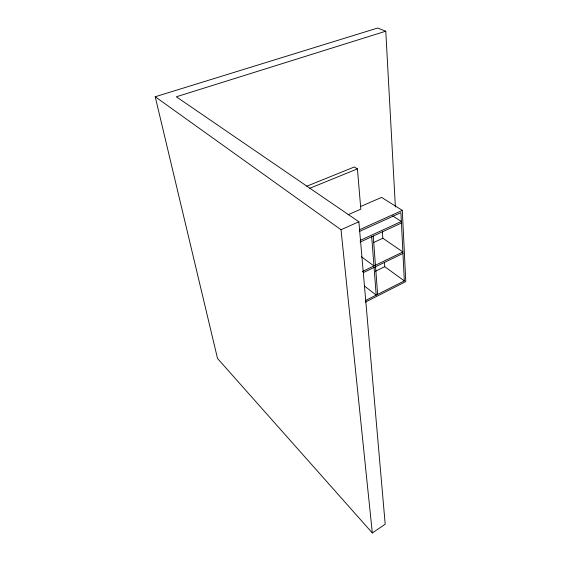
<?xml version="1.0" encoding="UTF-8"?>
<svg xmlns="http://www.w3.org/2000/svg" width="561" height="561" viewBox="0 0 561 561"><rect width="100%" height="100%" fill="white"/><g stroke="black" fill="none" stroke-linecap="round" stroke-linejoin="round"><path stroke-width="0.84" d="M385.779 31.199L377.595 28.05L155.215 96.751L217.521 358.465L372.322 532.95L385.19 524.205L358.872 221.77L176.336 96.787L385.779 31.199L395.379 206.96M365.358 300.598L404.334 280.886L400.919 212.654L359.636 231.363M365.309 302.12L405.785 281.601L402.314 210.389L381.585 197.388L360.737 206.469M375.442 271.236L384.741 266.699L404.334 280.886M363.233 272.709L402.959 253.453M362.329 271.573L402.882 251.966L382.826 238.229L382.364 231.335M373.549 242.555L382.826 238.229M360.176 240.417L401.36 221.469L392.553 215.81M360.064 242.128L401.438 223.047M359.349 229.807L402.314 210.389M155.215 96.751L341.018 229.737L358.872 221.77M348.072 214.744L360.821 209.169L357.42 168.889L354.286 166.989L306.741 186.231M309.749 188.293L357.42 168.889M361.319 256.679L373.949 265.956L371.705 236.756M364.531 286.089L376.193 295.121L374.068 267.457M341.018 229.737L372.322 532.95M373.233 236.055L375.435 265.241M375.547 266.741L377.637 294.392M384.446 262.345L384.741 266.699"/></g></svg>
